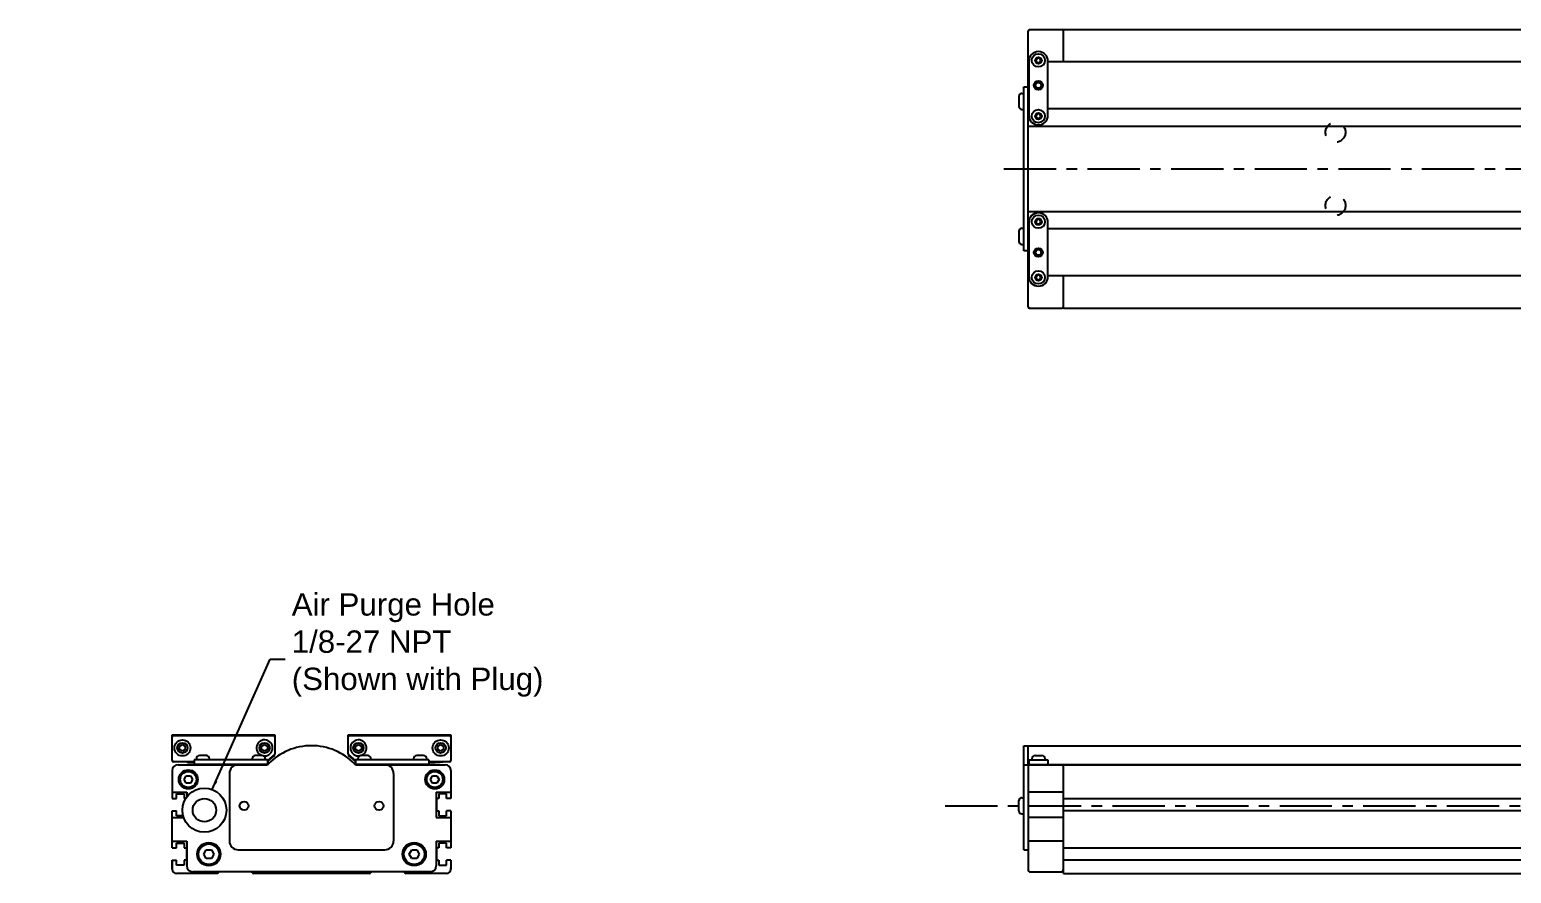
# Model space of a CAD drawing. Extents: x -2.5 to 43.4, y 2.1 to 24.3.
# Drawn here: x -2.53 to 17.36, y 12.93 to 24.26 of the extents above; entities that cross this region are included whole.
import ezdxf

# ---------------------------------------------------------------- set-up
doc = ezdxf.new("R2010")
doc.units = 0
doc.header["$LTSCALE"] = 1.87
doc.header["$MEASUREMENT"] = 0
doc.linetypes.add('CENTER', pattern=[0.6, 0.375, -0.075, 0.075, -0.075])
doc.linetypes.add('HIDDEN', pattern=[0.2, 0.1, -0.1])
doc.layers.get('0').update_dxf_attribs({"linetype": 'CONTINUOUS'})
doc.dimstyles.get("Standard").update_dxf_attribs({"dimtxt": 0.18, "dimasz": 0.18, "dimexe": 0.18, "dimexo": 0.0625, "dimgap": 0.09, "dimtad": 0, "dimtih": 1, "dimtoh": 1, "dimdec": 4, "dimzin": 0, "dimtxsty": 'STANDARD', "dimcen": 0.09, "dimazin": 3, "dimtfac": 1, "dimtdec": 4, "dimtofl": 0, "dimtmove": 0, "dimatfit": 3, "dimtolj": 1, "dimtzin": 0})

msp = doc.modelspace()

# ---------------------------------------------------------------- linework, layer by layer
for p, q in [((10.891, 24.258), (11.324, 24.258)), ((11.344, 23.825), (11.344, 24.258)), ((11.344, 24.258), (32.427, 24.258)), ((10.872, 20.538), (10.872, 24.238)), ((10.992, 23.874), (10.975, 23.845)), ((11.027, 23.874), (10.992, 23.874)), ((11.01, 23.963), (11.009, 23.963)), ((11.044, 23.845), (11.027, 23.874)), ((10.872, 23.705), (10.882, 23.71)), ((10.882, 23.835), (10.882, 23.107)), ((10.975, 23.845), (10.992, 23.815)), ((10.992, 23.815), (11.027, 23.815)), ((11.027, 23.815), (11.044, 23.845)), ((11.137, 23.107), (11.137, 23.835)), ((18.519, 23.825), (11.137, 23.825)), ((10.813, 21.286), (10.813, 23.49)), ((10.813, 23.49), (10.872, 23.49)), ((10.748, 23.363), (10.748, 23.225)), ((10.789, 23.402), (10.813, 23.402)), ((10.882, 23.311), (10.872, 23.316)), ((10.876, 23.313), (10.872, 23.313)), ((10.789, 23.185), (10.813, 23.185)), ((10.882, 23.195), (10.872, 23.195)), ((10.992, 23.126), (10.975, 23.097)), ((10.975, 23.097), (10.992, 23.067)), ((11.027, 23.126), (10.992, 23.126)), ((10.992, 23.067), (11.027, 23.067)), ((11.044, 23.097), (11.027, 23.126)), ((11.027, 23.067), (11.044, 23.097)), ((18.519, 23.195), (11.137, 23.195)), ((10.872, 22.961), (18.454, 22.961)), ((11.009, 22.979), (11.01, 22.979)), ((10.872, 21.815), (18.454, 21.815)), ((10.992, 21.709), (10.975, 21.679)), ((10.975, 21.679), (10.992, 21.65)), ((11.027, 21.709), (10.992, 21.709)), ((11.01, 21.798), (11.009, 21.798)), ((11.044, 21.679), (11.027, 21.709)), ((11.027, 21.65), (11.044, 21.679)), ((10.748, 21.551), (10.748, 21.414)), ((10.789, 21.591), (10.813, 21.591)), ((10.882, 21.581), (10.872, 21.581)), ((10.882, 21.67), (10.882, 20.941)), ((10.992, 21.65), (11.027, 21.65)), ((11.137, 20.941), (11.137, 21.67)), ((18.519, 21.581), (11.137, 21.581)), ((10.789, 21.374), (10.813, 21.374)), ((10.872, 21.286), (10.813, 21.286)), ((10.872, 21.461), (10.882, 21.466)), ((10.876, 21.463), (10.872, 21.463)), ((10.882, 21.066), (10.872, 21.071)), ((10.992, 20.961), (10.975, 20.931)), ((10.975, 20.931), (10.992, 20.902)), ((11.027, 20.961), (10.992, 20.961)), ((10.992, 20.902), (11.027, 20.902)), ((11.044, 20.931), (11.027, 20.961)), ((11.027, 20.902), (11.044, 20.931)), ((18.519, 20.951), (11.137, 20.951)), ((11.344, 20.518), (11.344, 20.951)), ((11.009, 20.813), (11.01, 20.813)), ((10.891, 20.518), (11.324, 20.518)), ((11.344, 20.518), (32.427, 20.518)), ((-0.614, 14.791), (0.764, 14.791)), ((-0.614, 14.446), (-0.614, 14.791)), ((-0.594, 14.781), (0.744, 14.781)), ((0.764, 14.791), (0.764, 14.534)), ((1.748, 14.791), (3.126, 14.791)), ((1.748, 14.534), (1.748, 14.791)), ((1.768, 14.781), (3.107, 14.781)), ((3.126, 14.791), (3.126, 14.446)), ((-0.515, 14.636), (-0.476, 14.659)), ((-0.515, 14.591), (-0.515, 14.636)), ((-0.476, 14.568), (-0.515, 14.591)), ((-0.476, 14.659), (-0.437, 14.636)), ((-0.437, 14.591), (-0.476, 14.568)), ((-0.437, 14.636), (-0.437, 14.591)), ((0.587, 14.636), (0.626, 14.659)), ((0.587, 14.591), (0.587, 14.636)), ((0.626, 14.568), (0.587, 14.591)), ((0.626, 14.659), (0.666, 14.636)), ((0.666, 14.591), (0.626, 14.568)), ((0.666, 14.636), (0.666, 14.591)), ((0.757, 14.519), (0.666, 14.442)), ((1.847, 14.442), (1.755, 14.519)), ((1.847, 14.636), (1.886, 14.659)), ((1.847, 14.591), (1.847, 14.636)), ((1.886, 14.568), (1.847, 14.591)), ((1.886, 14.659), (1.926, 14.636)), ((1.926, 14.591), (1.886, 14.568)), ((1.926, 14.636), (1.926, 14.591)), ((2.949, 14.636), (2.989, 14.659)), ((2.949, 14.591), (2.949, 14.636)), ((2.989, 14.568), (2.949, 14.591)), ((2.989, 14.659), (3.028, 14.636)), ((3.028, 14.591), (2.989, 14.568)), ((3.028, 14.636), (3.028, 14.591)), ((10.813, 13.245), (10.813, 14.643)), ((10.813, 14.643), (18.464, 14.643)), ((10.872, 14.375), (10.872, 14.643)), ((-0.319, 14.426), (-0.594, 14.426)), ((-0.535, 14.387), (0.65, 14.387)), ((-0.417, 14.426), (-0.417, 14.417)), ((-0.402, 14.417), (-0.417, 14.417)), ((-0.402, 14.426), (-0.402, 14.412)), ((-0.319, 14.412), (-0.402, 14.412)), ((0.666, 14.451), (-0.319, 14.451)), ((-0.319, 14.451), (-0.319, 14.392)), ((0.664, 14.392), (-0.319, 14.392)), ((-0.289, 14.467), (-0.289, 14.451)), ((-0.25, 14.392), (-0.25, 14.387)), ((-0.155, 14.51), (-0.246, 14.51)), ((-0.151, 14.392), (-0.151, 14.387)), ((-0.112, 14.467), (-0.112, 14.451)), ((-0.06, 14.387), (-0.06, 14.392)), ((0.329, 14.387), (0.329, 14.392)), ((0.449, 14.387), (0.449, 14.392)), ((0.459, 14.467), (0.459, 14.451)), ((0.498, 14.392), (0.498, 14.387)), ((0.593, 14.51), (0.502, 14.51)), ((0.597, 14.392), (0.597, 14.387)), ((0.636, 14.467), (0.636, 14.451)), ((0.666, 14.451), (0.666, 14.393)), ((0.671, 14.412), (0.666, 14.412)), ((0.668, 14.444), (0.668, 14.412)), ((0.67, 14.436), (0.75, 14.503)), ((0.671, 14.412), (0.671, 14.436)), ((1.762, 14.503), (1.842, 14.437)), ((1.842, 14.446), (1.842, 14.412)), ((1.842, 14.412), (1.847, 14.412)), ((2.831, 14.451), (1.847, 14.451)), ((1.847, 14.451), (1.847, 14.393)), ((2.831, 14.392), (1.848, 14.392)), ((1.863, 14.387), (3.048, 14.387)), ((1.876, 14.467), (1.876, 14.451)), ((1.916, 14.392), (1.916, 14.387)), ((2.01, 14.51), (1.92, 14.51)), ((2.014, 14.392), (2.014, 14.387)), ((2.053, 14.467), (2.053, 14.451)), ((2.063, 14.387), (2.063, 14.392)), ((2.184, 14.387), (2.184, 14.392)), ((2.573, 14.387), (2.573, 14.392)), ((2.624, 14.467), (2.624, 14.451)), ((2.664, 14.392), (2.664, 14.387)), ((2.758, 14.51), (2.668, 14.51)), ((2.762, 14.392), (2.762, 14.387)), ((2.802, 14.467), (2.802, 14.451)), ((2.831, 14.451), (2.831, 14.392)), ((3.107, 14.426), (2.831, 14.426)), ((2.915, 14.412), (2.831, 14.412)), ((2.912, 14.426), (2.912, 14.412)), ((2.915, 14.412), (2.915, 14.418)), ((2.929, 14.419), (2.929, 14.417)), ((3.022, 14.423), (3.013, 14.422)), ((10.813, 14.387), (33.391, 14.387)), ((10.872, 14.392), (18.897, 14.392)), ((10.872, 14.367), (10.872, 12.97)), ((10.882, 14.451), (10.882, 14.392)), ((10.882, 14.451), (11.137, 14.451)), ((10.921, 14.467), (10.921, 14.451)), ((10.96, 14.392), (10.96, 14.387)), ((10.964, 14.51), (11.055, 14.51)), ((11.059, 14.392), (11.059, 14.387)), ((11.098, 14.467), (11.098, 14.451)), ((11.108, 14.387), (11.108, 14.392)), ((11.137, 14.451), (11.137, 14.392)), ((11.344, 12.928), (11.344, 14.387)), ((-0.614, 14.308), (-0.614, 13.933)), ((-0.454, 14.19), (-0.426, 14.239)), ((-0.426, 14.141), (-0.454, 14.19)), ((-0.426, 14.239), (-0.369, 14.239)), ((-0.369, 14.141), (-0.426, 14.141)), ((-0.369, 14.239), (-0.34, 14.19)), ((-0.34, 14.19), (-0.369, 14.141)), ((2.853, 14.19), (2.881, 14.239)), ((2.881, 14.141), (2.853, 14.19)), ((2.881, 14.239), (2.938, 14.239)), ((2.938, 14.141), (2.881, 14.141)), ((2.938, 14.239), (2.967, 14.19)), ((2.967, 14.19), (2.938, 14.141)), ((3.126, 14.308), (3.126, 13.933)), ((-0.614, 14.021), (-0.417, 14.021)), ((-0.417, 14.021), (-0.417, 13.954)), ((2.929, 14.021), (2.929, 13.678)), ((2.929, 14.021), (3.126, 14.021)), ((10.789, 13.944), (10.813, 13.944)), ((11.344, 14.021), (10.872, 14.021)), ((11.344, 13.932), (32.427, 13.932)), ((-0.614, 13.27), (-0.614, 13.768)), ((3.126, 13.768), (3.126, 13.27)), ((10.748, 13.767), (10.748, 13.905)), ((10.789, 13.728), (10.813, 13.728)), ((32.427, 13.767), (11.344, 13.767)), ((-0.614, 13.678), (-0.459, 13.678)), ((2.929, 13.678), (3.126, 13.678)), ((11.344, 13.678), (10.872, 13.678)), ((-0.614, 13.359), (-0.417, 13.359)), ((-0.417, 13.359), (-0.417, 13.029)), ((2.929, 13.359), (3.126, 13.359)), ((2.929, 13.359), (2.929, 13.029)), ((11.344, 13.359), (10.872, 13.359)), ((-0.19, 13.186), (-0.156, 13.245)), ((-0.156, 13.127), (-0.19, 13.186)), ((-0.156, 13.245), (-0.088, 13.245)), ((-0.088, 13.127), (-0.156, 13.127)), ((-0.088, 13.245), (-0.054, 13.186)), ((-0.054, 13.186), (-0.088, 13.127)), ((2.566, 13.186), (2.6, 13.245)), ((2.6, 13.127), (2.566, 13.186)), ((2.6, 13.245), (2.668, 13.245)), ((2.668, 13.127), (2.6, 13.127)), ((2.668, 13.245), (2.702, 13.186)), ((2.702, 13.186), (2.668, 13.127)), ((10.813, 13.245), (10.872, 13.245)), ((11.344, 13.271), (32.427, 13.271)), ((-0.614, 12.987), (-0.614, 13.105)), ((-0.614, 13.105), (-0.614, 12.987)), ((-0.614, 12.987), (-0.614, 13.002)), ((-0.614, 12.987), (-0.614, 13.002)), ((-0.012, 12.928), (-0.555, 12.928)), ((2.851, 12.95), (-0.338, 12.95)), ((0.002, 12.934), (0.018, 12.95)), ((0.447, 12.95), (0.463, 12.934)), ((2.035, 12.928), (0.477, 12.928)), ((2.049, 12.934), (2.065, 12.95)), ((2.494, 12.95), (2.51, 12.934)), ((3.067, 12.928), (2.524, 12.928)), ((3.126, 13.105), (3.126, 12.987)), ((3.126, 12.987), (3.126, 13.002)), ((10.891, 12.95), (11.324, 12.95)), ((32.427, 13.105), (11.344, 13.105)), ((11.344, 12.928), (32.427, 12.928))]:
    msp.add_line(p, q)
at = {"color": 2, "linetype": 'CENTER'}
for p, q in [((10.546, 22.388), (34.332, 22.388)), ((9.759, 13.836), (35.72, 13.836))]:
    msp.add_line(p, q, dxfattribs=at)
at = {"color": 7, "linetype": 'CONTINUOUS'}
for p, q in [((0.154, 14.269), (0.154, 13.363)), ((2.359, 13.363), (2.359, 14.269)), ((-0.614, 13.933), (-0.555, 13.933)), ((-0.555, 13.933), (-0.555, 13.998)), ((-0.555, 13.998), (-0.452, 13.998)), ((-0.452, 13.998), (-0.452, 13.933)), ((-0.452, 13.933), (-0.431, 13.933)), ((2.965, 13.933), (2.933, 13.933)), ((2.933, 13.933), (2.933, 13.768)), ((3.067, 13.998), (2.965, 13.998)), ((2.965, 13.998), (2.965, 13.933)), ((3.067, 13.933), (3.067, 13.998)), ((3.126, 13.933), (3.067, 13.933)), ((-0.614, 13.768), (-0.555, 13.768)), ((-0.555, 13.703), (-0.555, 13.768)), ((2.933, 13.768), (2.965, 13.768)), ((2.965, 13.768), (2.965, 13.703)), ((3.067, 13.703), (3.067, 13.768)), ((3.126, 13.768), (3.067, 13.768)), ((-0.467, 13.703), (-0.555, 13.703)), ((2.965, 13.703), (3.067, 13.703)), ((-0.555, 13.27), (-0.555, 13.335)), ((-0.555, 13.335), (-0.452, 13.335)), ((-0.452, 13.335), (-0.452, 13.27)), ((3.067, 13.335), (2.965, 13.335)), ((2.965, 13.335), (2.965, 13.27)), ((3.067, 13.27), (3.067, 13.335)), ((-0.614, 13.27), (-0.555, 13.27)), ((-0.452, 13.27), (-0.421, 13.27)), ((-0.421, 13.27), (-0.421, 13.105)), ((0.272, 13.245), (2.24, 13.245)), ((2.933, 13.27), (2.933, 13.105)), ((2.965, 13.27), (2.933, 13.27)), ((3.126, 13.27), (3.067, 13.27)), ((-0.614, 13.105), (-0.555, 13.105)), ((-0.555, 13.04), (-0.555, 13.105)), ((-0.452, 13.04), (-0.555, 13.04)), ((-0.421, 13.105), (-0.452, 13.105)), ((-0.452, 13.105), (-0.452, 13.04)), ((2.933, 13.105), (2.965, 13.105)), ((2.965, 13.105), (2.965, 13.04)), ((2.965, 13.04), (3.067, 13.04)), ((3.067, 13.04), (3.067, 13.105)), ((3.126, 13.105), (3.067, 13.105))]:
    msp.add_line(p, q, dxfattribs=at)
for points in [[(2.998, 14.426), (2.998, 14.426), (2.995, 14.425), (2.99, 14.424), (2.983, 14.423), (2.974, 14.422), (2.963, 14.421), (2.95, 14.42), (2.936, 14.419), (2.922, 14.418), (2.912, 14.418)], [(3.013, 14.422), (3.002, 14.421), (2.99, 14.42), (2.976, 14.419), (2.961, 14.418), (2.945, 14.417), (2.929, 14.417)], [(3.038, 14.426), (3.037, 14.426), (3.034, 14.425), (3.029, 14.424), (3.022, 14.423)]]:
    msp.add_lwpolyline(points)
for centre, radius in [((11.009, 23.845), 0.0886), ((11.009, 23.845), 0.0443), ((11.009, 23.51), 0.0591), ((11.009, 23.51), 0.0492), ((11.009, 23.51), 0.0374), ((11.009, 23.097), 0.0886), ((11.009, 23.097), 0.0443), ((11.009, 21.679), 0.0886), ((11.009, 21.679), 0.0443), ((11.009, 21.266), 0.0591), ((11.009, 21.266), 0.0492), ((11.009, 21.266), 0.0374), ((11.009, 20.931), 0.0886), ((11.009, 20.931), 0.0443), ((-0.476, 14.613), 0.108), ((2.989, 14.613), 0.108), ((-0.476, 14.613), 0.0689), ((0.626, 14.613), 0.0689), ((1.886, 14.613), 0.0689), ((2.989, 14.613), 0.0689), ((-0.397, 14.19), 0.128), ((2.91, 14.19), 0.128), ((-0.397, 14.19), 0.108), ((2.91, 14.19), 0.108), ((-0.122, 13.186), 0.157), ((-0.122, 13.186), 0.138), ((2.634, 13.186), 0.157), ((2.634, 13.186), 0.138)]:
    msp.add_circle(centre, radius)
at = {"color": 4, "linetype": 'HIDDEN'}
for centre in [(14.996, 22.88), (14.996, 21.896)]:
    msp.add_circle(centre, 0.134, dxfattribs=at)
at = {"color": 7, "linetype": 'CONTINUOUS'}
for centre, radius in [((-0.181, 13.777), 0.295), ((-0.181, 13.777), 0.157), ((0.351, 13.836), 0.0591), ((2.162, 13.836), 0.0591)]:
    msp.add_circle(centre, radius, dxfattribs=at)
for centre, radius, start, end in [((10.891, 24.238), 0.0197, 90, 180), ((11.324, 24.238), 0.0197, 22.5, 90), ((11.009, 23.835), 0.128, 90, 180), ((11.01, 23.835), 0.128, 0, 90), ((10.789, 23.36), 0.0414, 90, 177.2056), ((10.789, 23.227), 0.0414, 182.7944, 270), ((11.009, 23.107), 0.128, 180, 270), ((11.01, 23.107), 0.128, 270, 0), ((11.009, 21.67), 0.128, 90, 180), ((11.01, 21.67), 0.128, 0, 90), ((10.789, 21.549), 0.0414, 90, 177.2056), ((10.789, 21.416), 0.0414, 182.7944, 270), ((11.009, 20.941), 0.128, 180, 270), ((11.01, 20.941), 0.128, 270, 0), ((10.891, 20.538), 0.0197, 180, 270), ((11.324, 20.538), 0.0197, 270, 337.5), ((-0.594, 14.761), 0.0197, 90, 180), ((0.626, 14.613), 0.108, 260.818, 252.033), ((0.744, 14.761), 0.0197, 0, 90), ((1.768, 14.761), 0.0197, 90, 180), ((1.886, 14.613), 0.108, 287.967, 279.182), ((3.107, 14.761), 0.0197, 0, 90), ((1.256, 13.836), 0.807, 44.2407, 135.7593), ((0.725, 14.533), 0.0394, 310, 0), ((0.744, 14.534), 0.0197, 310, 0), ((1.768, 14.534), 0.0197, 180, 230), ((1.788, 14.533), 0.0394, 180, 230), ((-0.594, 14.446), 0.0197, 180, 270), ((-0.535, 14.308), 0.0787, 90, 180), ((-0.246, 14.467), 0.0433, 90, 180), ((-0.155, 14.467), 0.0433, 0, 90), ((0.502, 14.467), 0.0433, 90, 180), ((0.593, 14.467), 0.0433, 0, 90), ((0.642, 14.446), 0.0591, 270, 315.1572), ((0.65, 14.426), 0.0394, 270, 315.7593), ((0.644, 14.466), 0.0394, 306.5672, 310), ((1.871, 14.446), 0.0591, 224.8428, 270), ((1.863, 14.426), 0.0394, 224.2407, 270), ((1.92, 14.467), 0.0433, 90, 180), ((2.01, 14.467), 0.0433, 0, 90), ((2.668, 14.467), 0.0433, 90, 180), ((2.758, 14.467), 0.0433, 0, 90), ((3.048, 14.308), 0.0787, 0, 90), ((3.107, 14.446), 0.0197, 270, 0), ((3.067, 14.315), 0.0591, 0, 43.6893), ((3.067, 14.315), 0.0591, 0, 43.6893), ((10.891, 14.367), 0.0197, 90, 180), ((10.964, 14.467), 0.0433, 90, 180), ((11.055, 14.467), 0.0433, 0, 90), ((11.324, 14.367), 0.0197, 22.5, 90), ((10.789, 13.903), 0.0414, 90, 177.2056), ((10.789, 13.769), 0.0414, 182.7944, 270), ((-0.555, 12.987), 0.0591, 180, 270), ((-0.338, 13.029), 0.0787, 180, 270), ((-0.012, 12.948), 0.0197, 270, 315), ((0.477, 12.948), 0.0197, 225, 270), ((2.035, 12.948), 0.0197, 270, 315), ((2.524, 12.948), 0.0197, 225, 270), ((2.851, 13.029), 0.0787, 270, 0), ((3.067, 12.987), 0.0591, 270, 0), ((10.891, 12.97), 0.0197, 180, 270), ((11.324, 12.97), 0.0197, 270, 0)]:
    msp.add_arc(centre, radius, start, end)
for centre, start, end in [((0.272, 14.269), 90, 180), ((2.24, 14.269), 0, 90), ((0.272, 13.363), 180, 270), ((2.24, 13.363), 270, 0)]:
    msp.add_arc(centre, 0.118, start, end, dxfattribs=at)

# ---------------------------------------------------------------- texts
at = {"insert": (0.991, 15.995), "char_height": 0.3, "attachment_point": 4}
msp.add_mtext('{\\fArial|b0|i0|c0|p34;Air Purge Hole\\P1/8-27 NPT\\P(Shown with Plug)}', dxfattribs=at)

# ---------------------------------------------------------------- leaders
at = {"annotation_type": 0, "has_hookline": 1, "hookline_direction": 1, "text_width": 3.337}
msp.add_leader([(-0.077, 14.053), (0.703, 15.803), (0.901, 15.803)], dimstyle='STANDARD', override={"dimtxt": 0.384208, "dimasz": 0.125, "dimexe": 0.612, "dimexo": 0.2125, "dimgap": 0.09, "dimtad": 0, "dimtxsty": 'STANDARD', "dimcen": 0.306, "dimtmove": 0}, dxfattribs=at)

doc.saveas('drawing.dxf')
